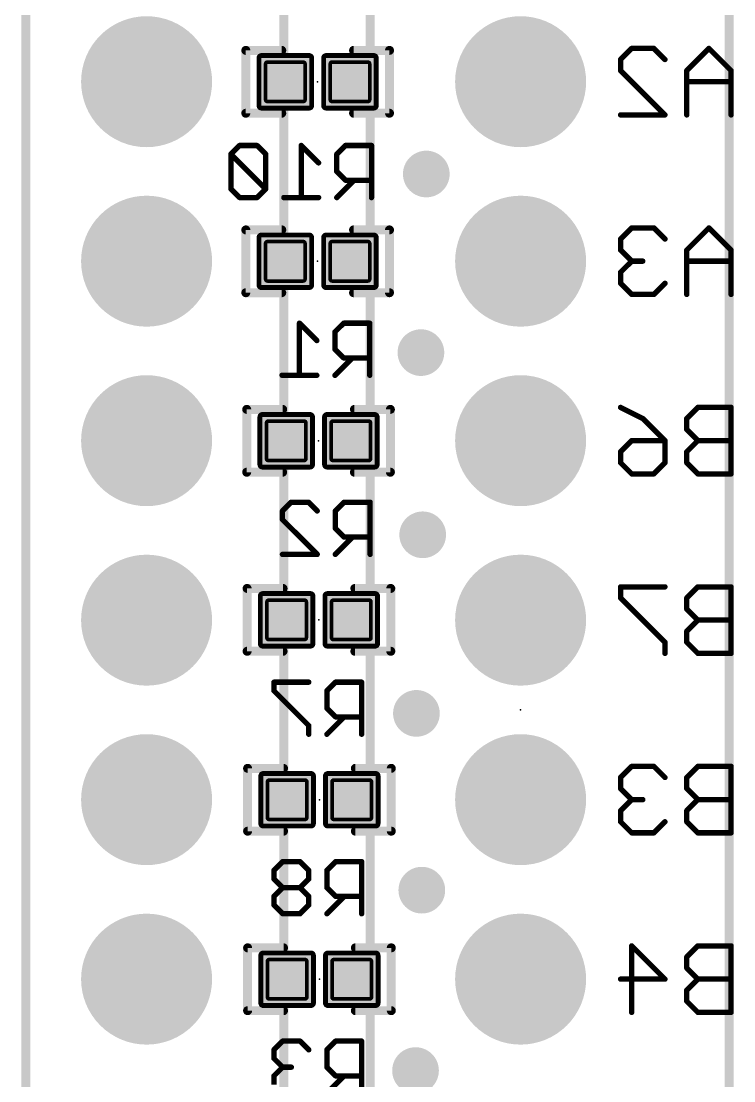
# Model space of a CAD drawing. Extents: x -35.6 to 35.6, y -20.1 to 20.1.
# Drawn here: x -35.56 to -25.48, y -5.25 to 9.75 of the extents above; entities that cross this region are included whole.
import ezdxf

# ---------------------------------------------------------------- set-up
doc = ezdxf.new("R2010")
doc.units = 0
for name, color, linetype in [('17', 82, 'CONTINUOUS'), ('18', 82, 'CONTINUOUS'), ('20', 7, 'CONTINUOUS'), ('21', 253, 'CONTINUOUS'), ('22', 253, 'CONTINUOUS'), ('23', 7, 'CONTINUOUS'), ('24', 7, 'CONTINUOUS'), ('26', 253, 'CONTINUOUS'), ('29', 253, 'CONTINUOUS'), ('30', 253, 'CONTINUOUS'), ('32', 253, 'CONTINUOUS')]:
    doc.layers.add(name, color=color, linetype=linetype)

# ---------------------------------------------------------------- blocks, each defined once
blk = doc.blocks.new('ROUNDP')
at = {"const_width": 0.5}
blk.add_lwpolyline([(0, -0.25, 1), (0, 0.25, 1), (0, -0.25)], format="xyb", dxfattribs=at)
blk = doc.blocks.new('RECT130048X130048R17')
at = {"const_width": 0.0691}
blk.add_lwpolyline([(0.3719, -0.3373), (0.3719, 0.3373, 0.4142), (0.3373, 0.3719), (-0.3373, 0.3719, 0.4142), (-0.3719, 0.3373), (-0.3719, -0.3373, 0.4142), (-0.3373, -0.3719), (0.3373, -0.3719, 0.4142)], format="xyb", close=True, dxfattribs=at)
blk.add_solid([(-0.3546, -0.3546), (0.3546, -0.3546), (-0.3546, 0.3546), (0.3546, 0.3546)])
blk = doc.blocks.new('RECT97536X97536R17')
at = {"const_width": 0.0518}
blk.add_lwpolyline([(0.2789, -0.253), (0.2789, 0.253, 0.4142), (0.253, 0.2789), (-0.253, 0.2789, 0.4142), (-0.2789, 0.253), (-0.2789, -0.253, 0.4142), (-0.253, -0.2789), (0.253, -0.2789, 0.4142)], format="xyb", close=True, dxfattribs=at)
blk.add_solid([(-0.2659, -0.2659), (0.2659, -0.2659), (-0.2659, 0.2659), (0.2659, 0.2659)])
blk = doc.blocks.new('ROUNDV')
at = {"const_width": 0.5}
blk.add_lwpolyline([(0, -0.25, 1), (0, 0.25, 1), (0, -0.25)], format="xyb", dxfattribs=at)

msp = doc.modelspace()

# ---------------------------------------------------------------- linework, layer by layer
at = {"layer": '20', "const_width": 0.127}
msp.add_lwpolyline([(-35.5, -20), (-35.5, 20)], dxfattribs=at)
at = {"layer": '21', "const_width": 0.127}
for points in [[(-31.85, 15.875), (-31.85, -15.875)], [(-30.63, 15.875), (-30.63, -15.875)], [(-25.55, 15.875), (-25.55, -15.875)]]:
    msp.add_lwpolyline(points, dxfattribs=at)
at = {"layer": '22'}
for points, const_width in [([(-32.3548, 9.3329, 1), (-32.4184, 9.3329)], 0.0635), ([(-32.3866, 9.3647, 1), (-32.3866, 9.3011)], 0.0635), ([(-31.8786, 9.3011, 1), (-31.8786, 9.3647)], 0.0635), ([(-30.8626, 9.3647, 1), (-30.8626, 9.3011)], 0.0635), ([(-30.3229, 9.3329, 1), (-30.3864, 9.3329)], 0.0635), ([(-30.3546, 9.3011, 1), (-30.3546, 9.3647)], 0.0635), ([(-26.9287, 9.3798, 1), (-26.9287, 9.3417)], 0.0381), ([(-26.9152, 9.3472, 1), (-26.9422, 9.3742)], 0.0381), ([(-26.6017, 9.3742, 1), (-26.6286, 9.3472)], 0.0381), ([(-26.6151, 9.3417, 1), (-26.6151, 9.3798)], 0.0381), ([(-25.8229, 9.3742, 1), (-25.8499, 9.3472)], 0.0381), ([(-25.8229, 9.3472, 1), (-25.8499, 9.3742)], 0.0381), ([(-27.0664, 9.2039, 1), (-27.1045, 9.2039)], 0.0381), ([(-27.0989, 9.2174, 1), (-27.072, 9.1905)], 0.0381), ([(-26.4719, 9.1905, 1), (-26.4449, 9.2174)], 0.0381), ([(-27.1045, 9.0472, 1), (-27.0664, 9.0472)], 0.0381), ([(-27.072, 9.0606, 1), (-27.0989, 9.0337)], 0.0381), ([(-26.1309, 9.0472, 1), (-26.169, 9.0472)], 0.0381), ([(-26.1634, 9.0606, 1), (-26.1365, 9.0337)], 0.0381), ([(-25.5038, 9.0472, 1), (-25.5419, 9.0472)], 0.0381), ([(-25.5363, 9.0337, 1), (-25.5094, 9.0606)], 0.0381), ([(-26.1499, 8.9094, 1), (-26.1499, 8.8713)], 0.0381), ([(-25.5229, 8.8713, 1), (-25.5229, 8.9094)], 0.0381), ([(-32.4184, 8.4439, 1), (-32.3548, 8.4439)], 0.0635), ([(-32.3866, 8.4757, 1), (-32.3866, 8.4122)], 0.0635), ([(-31.8786, 8.4122, 1), (-31.8786, 8.4757)], 0.0635), ([(-30.8626, 8.4757, 1), (-30.8626, 8.4122)], 0.0635), ([(-30.3864, 8.4439, 1), (-30.3229, 8.4439)], 0.0635), ([(-30.3546, 8.4122, 1), (-30.3546, 8.4757)], 0.0635), ([(-27.0855, 8.4391, 1), (-27.0855, 8.401)], 0.0381), ([(-26.4719, 8.4066, 1), (-26.4449, 8.4336)], 0.0381), ([(-26.4584, 8.401, 1), (-26.4584, 8.4391)], 0.0381), ([(-26.169, 8.4201, 1), (-26.1309, 8.4201)], 0.0381), ([(-25.5419, 8.4201, 1), (-25.5038, 8.4201)], 0.0381), ([(-32.3548, 6.7929, 1), (-32.4184, 6.7929)], 0.0635), ([(-32.3866, 6.8247, 1), (-32.3866, 6.7612)], 0.0635), ([(-31.8786, 6.7612, 1), (-31.8786, 6.8247)], 0.0635), ([(-30.8626, 6.8247, 1), (-30.8626, 6.7612)], 0.0635), ([(-30.3229, 6.7929, 1), (-30.3864, 6.7929)], 0.0635), ([(-30.3546, 6.7612, 1), (-30.3546, 6.8247)], 0.0635), ([(-26.9287, 6.8398, 1), (-26.9287, 6.8017)], 0.0381), ([(-26.9152, 6.8072, 1), (-26.9422, 6.8342)], 0.0381), ([(-26.6017, 6.8342, 1), (-26.6286, 6.8072)], 0.0381), ([(-26.6151, 6.8017, 1), (-26.6151, 6.8398)], 0.0381), ([(-25.8229, 6.8342, 1), (-25.8499, 6.8072)], 0.0381), ([(-25.8229, 6.8072, 1), (-25.8499, 6.8342)], 0.0381), ([(-27.0664, 6.6639, 1), (-27.1045, 6.6639)], 0.0381), ([(-27.0989, 6.6774, 1), (-27.072, 6.6505)], 0.0381), ([(-26.4719, 6.6505, 1), (-26.4449, 6.6774)], 0.0381), ([(-27.1045, 6.5072, 1), (-27.0664, 6.5072)], 0.0381), ([(-27.072, 6.5206, 1), (-27.0989, 6.4937)], 0.0381), ([(-26.1309, 6.5072, 1), (-26.169, 6.5072)], 0.0381), ([(-26.1634, 6.5206, 1), (-26.1365, 6.4937)], 0.0381), ([(-25.5038, 6.5072, 1), (-25.5419, 6.5072)], 0.0381), ([(-25.5363, 6.4937, 1), (-25.5094, 6.5206)], 0.0381), ([(-26.9287, 6.3695, 1), (-26.9287, 6.3314)], 0.0381), ([(-26.9152, 6.3369, 1), (-26.9422, 6.3639)], 0.0381), ([(-26.9422, 6.3369, 1), (-26.9152, 6.3639)], 0.0381), ([(-26.7719, 6.3314, 1), (-26.7719, 6.3695)], 0.0381), ([(-26.1499, 6.3695, 1), (-26.1499, 6.3314)], 0.0381), ([(-25.5229, 6.3314, 1), (-25.5229, 6.3695)], 0.0381), ([(-27.0664, 6.1936, 1), (-27.1045, 6.1936)], 0.0381), ([(-27.0989, 6.2071, 1), (-27.072, 6.1802)], 0.0381), ([(-27.1045, 6.0369, 1), (-27.0664, 6.0369)], 0.0381), ([(-27.072, 6.0503, 1), (-27.0989, 6.0234)], 0.0381), ([(-26.4449, 6.0234, 1), (-26.4719, 6.0503)], 0.0381), ([(-32.4184, 5.9039, 1), (-32.3548, 5.9039)], 0.0635), ([(-32.3866, 5.9356, 1), (-32.3866, 5.8722)], 0.0635), ([(-31.8786, 5.8722, 1), (-31.8786, 5.9356)], 0.0635), ([(-30.8626, 5.9356, 1), (-30.8626, 5.8722)], 0.0635), ([(-30.3864, 5.9039, 1), (-30.3229, 5.9039)], 0.0635), ([(-30.3546, 5.8722, 1), (-30.3546, 5.9356)], 0.0635), ([(-26.9287, 5.8992, 1), (-26.9287, 5.8611)], 0.0381), ([(-26.9422, 5.8666, 1), (-26.9152, 5.8936)], 0.0381), ([(-26.6286, 5.8936, 1), (-26.6017, 5.8666)], 0.0381), ([(-26.6151, 5.8611, 1), (-26.6151, 5.8992)], 0.0381), ([(-26.169, 5.8801, 1), (-26.1309, 5.8801)], 0.0381), ([(-25.5419, 5.8801, 1), (-25.5038, 5.8801)], 0.0381), ([(-32.3421, 4.2527, 1), (-32.4057, 4.2527)], 0.0635), ([(-32.3739, 4.2844, 1), (-32.3739, 4.221)], 0.0635), ([(-31.8659, 4.221, 1), (-31.8659, 4.2844)], 0.0635), ([(-30.8499, 4.2844, 1), (-30.8499, 4.221)], 0.0635), ([(-30.3102, 4.2527, 1), (-30.3737, 4.2527)], 0.0635), ([(-30.3419, 4.221, 1), (-30.3419, 4.2844)], 0.0635), ([(-27.0769, 4.2977, 1), (-27.094, 4.2637)], 0.0381), ([(-25.9932, 4.2998, 1), (-25.9932, 4.2617)], 0.0381), ([(-25.9797, 4.2672, 1), (-26.0066, 4.2942)], 0.0381), ([(-25.5038, 4.2807, 1), (-25.5419, 4.2807)], 0.0381), ([(-25.5229, 4.2617, 1), (-25.5229, 4.2998)], 0.0381), ([(-26.7584, 4.1374, 1), (-26.7854, 4.1105)], 0.0381), ([(-26.7804, 4.1069, 1), (-26.7634, 4.141)], 0.0381), ([(-26.1309, 4.1239, 1), (-26.169, 4.1239)], 0.0381), ([(-26.1634, 4.1374, 1), (-26.1365, 4.1105)], 0.0381), ([(-26.169, 3.9672, 1), (-26.1309, 3.9672)], 0.0381), ([(-26.1365, 3.9806, 1), (-26.1634, 3.9537)], 0.0381), ([(-26.9287, 3.8295, 1), (-26.9287, 3.7913)], 0.0381), ([(-26.9152, 3.7969, 1), (-26.9422, 3.8239)], 0.0381), ([(-26.4393, 3.8104, 1), (-26.4774, 3.8104)], 0.0381), ([(-26.4719, 3.7969, 1), (-26.4449, 3.8239)], 0.0381), ([(-26.4584, 3.7913, 1), (-26.4584, 3.8295)], 0.0381), ([(-25.9932, 3.8295, 1), (-25.9932, 3.7913)], 0.0381), ([(-25.9797, 3.7969, 1), (-26.0066, 3.8239)], 0.0381), ([(-26.0066, 3.7969, 1), (-25.9797, 3.8239)], 0.0381), ([(-25.5229, 3.7913, 1), (-25.5229, 3.8295)], 0.0381), ([(-27.0664, 3.6536, 1), (-27.1045, 3.6536)], 0.0381), ([(-27.0989, 3.6671, 1), (-27.072, 3.6402)], 0.0381), ([(-26.1309, 3.6536, 1), (-26.169, 3.6536)], 0.0381), ([(-26.1634, 3.6671, 1), (-26.1365, 3.6402)], 0.0381), ([(-27.1045, 3.4969, 1), (-27.0664, 3.4969)], 0.0381), ([(-27.072, 3.5103, 1), (-27.0989, 3.4834)], 0.0381), ([(-26.4774, 3.4969, 1), (-26.4393, 3.4969)], 0.0381), ([(-26.4449, 3.4834, 1), (-26.4719, 3.5103)], 0.0381), ([(-26.169, 3.4969, 1), (-26.1309, 3.4969)], 0.0381), ([(-26.1365, 3.5103, 1), (-26.1634, 3.4834)], 0.0381), ([(-32.4057, 3.3637, 1), (-32.3421, 3.3637)], 0.0635), ([(-32.3739, 3.3955, 1), (-32.3739, 3.3319)], 0.0635), ([(-31.8659, 3.3319, 1), (-31.8659, 3.3955)], 0.0635), ([(-30.8499, 3.3955, 1), (-30.8499, 3.3319)], 0.0635), ([(-30.3737, 3.3637, 1), (-30.3102, 3.3637)], 0.0635), ([(-30.3419, 3.3319, 1), (-30.3419, 3.3955)], 0.0635), ([(-26.9287, 3.3592, 1), (-26.9287, 3.3211)], 0.0381), ([(-26.9422, 3.3266, 1), (-26.9152, 3.3536)], 0.0381), ([(-26.6286, 3.3536, 1), (-26.6017, 3.3266)], 0.0381), ([(-26.6151, 3.3211, 1), (-26.6151, 3.3592)], 0.0381), ([(-25.9932, 3.3592, 1), (-25.9932, 3.3211)], 0.0381), ([(-26.0066, 3.3266, 1), (-25.9797, 3.3536)], 0.0381), ([(-25.5419, 3.3401, 1), (-25.5038, 3.3401)], 0.0381), ([(-25.5229, 3.3211, 1), (-25.5229, 3.3592)], 0.0381), ([(-32.3364, 1.7187, 1), (-32.4, 1.7187)], 0.0635), ([(-32.3682, 1.7505, 1), (-32.3682, 1.687)], 0.0635), ([(-31.8602, 1.687, 1), (-31.8602, 1.7505)], 0.0635), ([(-30.8442, 1.7505, 1), (-30.8442, 1.687)], 0.0635), ([(-30.3045, 1.7187, 1), (-30.368, 1.7187)], 0.0635), ([(-30.3362, 1.687, 1), (-30.3362, 1.7505)], 0.0635), ([(-27.0855, 1.7598, 1), (-27.0855, 1.7217)], 0.0381), ([(-27.0664, 1.7407, 1), (-27.1045, 1.7407)], 0.0381), ([(-26.4584, 1.7217, 1), (-26.4584, 1.7598)], 0.0381), ([(-25.9932, 1.7598, 1), (-25.9932, 1.7217)], 0.0381), ([(-25.9797, 1.7272, 1), (-26.0066, 1.7542)], 0.0381), ([(-25.5038, 1.7407, 1), (-25.5419, 1.7407)], 0.0381), ([(-25.5229, 1.7217, 1), (-25.5229, 1.7598)], 0.0381), ([(-27.1045, 1.5839, 1), (-27.0664, 1.5839)], 0.0381), ([(-27.072, 1.5974, 1), (-27.0989, 1.5705)], 0.0381), ([(-26.1309, 1.5839, 1), (-26.169, 1.5839)], 0.0381), ([(-26.1634, 1.5974, 1), (-26.1365, 1.5705)], 0.0381), ([(-26.169, 1.4272, 1), (-26.1309, 1.4272)], 0.0381), ([(-26.1365, 1.4406, 1), (-26.1634, 1.4137)], 0.0381), ([(-25.9932, 1.2894, 1), (-25.9932, 1.2513)], 0.0381), ([(-25.9797, 1.2569, 1), (-26.0066, 1.2839)], 0.0381), ([(-26.0066, 1.2569, 1), (-25.9797, 1.2839)], 0.0381), ([(-25.5229, 1.2513, 1), (-25.5229, 1.2894)], 0.0381), ([(-26.1309, 1.1136, 1), (-26.169, 1.1136)], 0.0381), ([(-26.1634, 1.1271, 1), (-26.1365, 1.1002)], 0.0381), ([(-26.4393, 0.9569, 1), (-26.4774, 0.9569)], 0.0381), ([(-26.4719, 0.9434, 1), (-26.4449, 0.9703)], 0.0381), ([(-26.169, 0.9569, 1), (-26.1309, 0.9569)], 0.0381), ([(-26.1365, 0.9703, 1), (-26.1634, 0.9434)], 0.0381), ([(-32.3682, 0.8615, 1), (-32.3682, 0.7979)], 0.0635), ([(-32.4, 0.8297, 1), (-32.3364, 0.8297)], 0.0635), ([(-31.8602, 0.7979, 1), (-31.8602, 0.8615)], 0.0635), ([(-30.8442, 0.8615, 1), (-30.8442, 0.7979)], 0.0635), ([(-30.368, 0.8297, 1), (-30.3045, 0.8297)], 0.0635), ([(-30.3362, 0.7979, 1), (-30.3362, 0.8615)], 0.0635), ([(-26.4774, 0.8001, 1), (-26.4393, 0.8001)], 0.0381), ([(-25.9932, 0.8192, 1), (-25.9932, 0.7811)], 0.0381), ([(-26.0066, 0.7866, 1), (-25.9797, 0.8136)], 0.0381), ([(-25.5419, 0.8001, 1), (-25.5038, 0.8001)], 0.0381), ([(-25.5229, 0.7811, 1), (-25.5229, 0.8192)], 0.0381), ([(-32.3295, -0.8271, 1), (-32.393, -0.8271)], 0.0635), ([(-32.3612, -0.7954, 1), (-32.3612, -0.8589)], 0.0635), ([(-31.8532, -0.8589, 1), (-31.8532, -0.7954)], 0.0635), ([(-30.8372, -0.7954, 1), (-30.8372, -0.8589)], 0.0635), ([(-30.2975, -0.8271, 1), (-30.3609, -0.8271)], 0.0635), ([(-30.3292, -0.8589, 1), (-30.3292, -0.7954)], 0.0635), ([(-26.9287, -0.7802, 1), (-26.9287, -0.8183)], 0.0381), ([(-26.9152, -0.8128, 1), (-26.9422, -0.7858)], 0.0381), ([(-26.6017, -0.7858, 1), (-26.6286, -0.8128)], 0.0381), ([(-26.6151, -0.8183, 1), (-26.6151, -0.7802)], 0.0381), ([(-25.9932, -0.7802, 1), (-25.9932, -0.8183)], 0.0381), ([(-25.9797, -0.8128, 1), (-26.0066, -0.7858)], 0.0381), ([(-25.5038, -0.7993, 1), (-25.5419, -0.7993)], 0.0381), ([(-25.5229, -0.8183, 1), (-25.5229, -0.7802)], 0.0381), ([(-27.0664, -0.9561, 1), (-27.1045, -0.9561)], 0.0381), ([(-27.0989, -0.9426, 1), (-27.072, -0.9695)], 0.0381), ([(-26.4719, -0.9695, 1), (-26.4449, -0.9426)], 0.0381), ([(-26.1309, -0.9561, 1), (-26.169, -0.9561)], 0.0381), ([(-26.1634, -0.9426, 1), (-26.1365, -0.9695)], 0.0381), ([(-27.1045, -1.1128, 1), (-27.0664, -1.1128)], 0.0381), ([(-27.072, -1.0994, 1), (-27.0989, -1.1263)], 0.0381), ([(-26.169, -1.1128, 1), (-26.1309, -1.1128)], 0.0381), ([(-26.1365, -1.0994, 1), (-26.1634, -1.1263)], 0.0381), ([(-26.9287, -1.2506, 1), (-26.9287, -1.2887)], 0.0381), ([(-26.9152, -1.2831, 1), (-26.9422, -1.2561)], 0.0381), ([(-26.9422, -1.2831, 1), (-26.9152, -1.2561)], 0.0381), ([(-26.7719, -1.2887, 1), (-26.7719, -1.2506)], 0.0381), ([(-25.9932, -1.2506, 1), (-25.9932, -1.2887)], 0.0381), ([(-25.9797, -1.2831, 1), (-26.0066, -1.2561)], 0.0381), ([(-26.0066, -1.2831, 1), (-25.9797, -1.2561)], 0.0381), ([(-25.5229, -1.2887, 1), (-25.5229, -1.2506)], 0.0381), ([(-27.0664, -1.4264, 1), (-27.1045, -1.4264)], 0.0381), ([(-27.0989, -1.4129, 1), (-27.072, -1.4398)], 0.0381), ([(-26.1309, -1.4264, 1), (-26.169, -1.4264)], 0.0381), ([(-26.1634, -1.4129, 1), (-26.1365, -1.4398)], 0.0381), ([(-27.1045, -1.5831, 1), (-27.0664, -1.5831)], 0.0381), ([(-27.072, -1.5697, 1), (-27.0989, -1.5966)], 0.0381), ([(-26.4449, -1.5966, 1), (-26.4719, -1.5697)], 0.0381), ([(-26.169, -1.5831, 1), (-26.1309, -1.5831)], 0.0381), ([(-26.1365, -1.5697, 1), (-26.1634, -1.5966)], 0.0381), ([(-32.393, -1.7161, 1), (-32.3295, -1.7161)], 0.0635), ([(-32.3612, -1.6844, 1), (-32.3612, -1.7479)], 0.0635), ([(-31.8532, -1.7479, 1), (-31.8532, -1.6844)], 0.0635), ([(-30.8372, -1.6844, 1), (-30.8372, -1.7479)], 0.0635), ([(-30.3609, -1.7161, 1), (-30.2975, -1.7161)], 0.0635), ([(-30.3292, -1.7479, 1), (-30.3292, -1.6844)], 0.0635), ([(-26.9287, -1.7208, 1), (-26.9287, -1.759)], 0.0381), ([(-26.9422, -1.7534, 1), (-26.9152, -1.7264)], 0.0381), ([(-26.6286, -1.7264, 1), (-26.6017, -1.7534)], 0.0381), ([(-26.6151, -1.759, 1), (-26.6151, -1.7208)], 0.0381), ([(-25.9932, -1.7208, 1), (-25.9932, -1.759)], 0.0381), ([(-26.0066, -1.7534, 1), (-25.9797, -1.7264)], 0.0381), ([(-25.5419, -1.7399, 1), (-25.5038, -1.7399)], 0.0381), ([(-25.5229, -1.759, 1), (-25.5229, -1.7208)], 0.0381), ([(-32.3295, -3.3671, 1), (-32.393, -3.3671)], 0.0635), ([(-32.3612, -3.3354, 1), (-32.3612, -3.3989)], 0.0635), ([(-31.8532, -3.3989, 1), (-31.8532, -3.3354)], 0.0635), ([(-30.8372, -3.3354, 1), (-30.8372, -3.3989)], 0.0635), ([(-30.2975, -3.3671, 1), (-30.3609, -3.3671)], 0.0635), ([(-30.3292, -3.3989, 1), (-30.3292, -3.3354)], 0.0635), ([(-26.9096, -3.3393, 1), (-26.9477, -3.3393)], 0.0381), ([(-26.9152, -3.3258, 1), (-26.9422, -3.3528)], 0.0381), ([(-25.9932, -3.3202, 1), (-25.9932, -3.3583)], 0.0381), ([(-25.9797, -3.3528, 1), (-26.0066, -3.3258)], 0.0381), ([(-25.5038, -3.3393, 1), (-25.5419, -3.3393)], 0.0381), ([(-25.5229, -3.3583, 1), (-25.5229, -3.3202)], 0.0381), ([(-26.1309, -3.4961, 1), (-26.169, -3.4961)], 0.0381), ([(-26.1634, -3.4826, 1), (-26.1365, -3.5095)], 0.0381), ([(-26.169, -3.6528, 1), (-26.1309, -3.6528)], 0.0381), ([(-26.1365, -3.6394, 1), (-26.1634, -3.6663)], 0.0381), ([(-27.0855, -3.7906, 1), (-27.0855, -3.8287)], 0.0381), ([(-26.4719, -3.8231, 1), (-26.4449, -3.7961)], 0.0381), ([(-26.4584, -3.8287, 1), (-26.4584, -3.7906)], 0.0381), ([(-25.9932, -3.7906, 1), (-25.9932, -3.8287)], 0.0381), ([(-25.9797, -3.8231, 1), (-26.0066, -3.7961)], 0.0381), ([(-26.0066, -3.8231, 1), (-25.9797, -3.7961)], 0.0381), ([(-25.5229, -3.8287, 1), (-25.5229, -3.7906)], 0.0381), ([(-26.1309, -3.9664, 1), (-26.169, -3.9664)], 0.0381), ([(-26.1634, -3.9529, 1), (-26.1365, -3.9798)], 0.0381), ([(-32.3612, -4.2244, 1), (-32.3612, -4.2878)], 0.0635), ([(-31.8532, -4.2878, 1), (-31.8532, -4.2244)], 0.0635), ([(-30.8372, -4.2244, 1), (-30.8372, -4.2878)], 0.0635), ([(-30.3292, -4.2878, 1), (-30.3292, -4.2244)], 0.0635), ([(-26.169, -4.1231, 1), (-26.1309, -4.1231)], 0.0381), ([(-26.1365, -4.1097, 1), (-26.1634, -4.1366)], 0.0381), ([(-32.393, -4.2561, 1), (-32.3295, -4.2561)], 0.0635), ([(-30.3609, -4.2561, 1), (-30.2975, -4.2561)], 0.0635), ([(-26.9477, -4.2799, 1), (-26.9096, -4.2799)], 0.0381), ([(-25.9932, -4.2609, 1), (-25.9932, -4.299)], 0.0381), ([(-26.0066, -4.2934, 1), (-25.9797, -4.2664)], 0.0381), ([(-25.5419, -4.2799, 1), (-25.5038, -4.2799)], 0.0381), ([(-25.5229, -4.299, 1), (-25.5229, -4.2609)], 0.0381)]:
    msp.add_lwpolyline(points, format="xyb", dxfattribs=dict(at, const_width=const_width))
for points, const_width in [([(-32.3866, 8.4439), (-32.3866, 9.3329)], 0.127), ([(-32.3866, 9.3329), (-31.8786, 9.3329)], 0.127), ([(-30.8626, 9.3329), (-30.3546, 9.3329)], 0.127), ([(-30.3546, 9.3329), (-30.3546, 8.4439)], 0.127), ([(-27.0855, 9.2039), (-26.9287, 9.3607)], 0.0762), ([(-26.9287, 9.3607), (-26.6151, 9.3607)], 0.0762), ([(-26.6151, 9.3607), (-26.4584, 9.2039)], 0.0762), ([(-25.8364, 9.3607), (-26.1499, 9.0472)], 0.0762), ([(-25.5229, 9.0472), (-25.8364, 9.3607)], 0.0762), ([(-27.0855, 9.0472), (-27.0855, 9.2039)], 0.0762), ([(-26.4584, 8.4201), (-27.0855, 9.0472)], 0.0762), ([(-26.1499, 9.0472), (-26.1499, 8.4201)], 0.0762), ([(-25.5229, 8.4201), (-25.5229, 9.0472)], 0.0762), ([(-25.5229, 8.8904), (-26.1499, 8.8904)], 0.0762), ([(-31.8786, 8.4439), (-32.3866, 8.4439)], 0.127), ([(-30.3546, 8.4439), (-30.8626, 8.4439)], 0.127), ([(-27.0855, 8.4201), (-26.4584, 8.4201)], 0.0762), ([(-32.3866, 5.9039), (-32.3866, 6.7929)], 0.127), ([(-32.3866, 6.7929), (-31.8786, 6.7929)], 0.127), ([(-30.8626, 6.7929), (-30.3546, 6.7929)], 0.127), ([(-30.3546, 6.7929), (-30.3546, 5.9039)], 0.127), ([(-26.9287, 6.8207), (-27.0855, 6.6639)], 0.0762), ([(-26.6151, 6.8207), (-26.9287, 6.8207)], 0.0762), ([(-26.4584, 6.6639), (-26.6151, 6.8207)], 0.0762), ([(-25.8364, 6.8207), (-26.1499, 6.5072)], 0.0762), ([(-25.5229, 6.5072), (-25.8364, 6.8207)], 0.0762), ([(-27.0855, 6.6639), (-27.0855, 6.5072)], 0.0762), ([(-27.0855, 6.5072), (-26.9287, 6.3504)], 0.0762), ([(-26.1499, 6.5072), (-26.1499, 5.8801)], 0.0762), ([(-25.5229, 5.8801), (-25.5229, 6.5072)], 0.0762), ([(-26.9287, 6.3504), (-27.0855, 6.1936)], 0.0762), ([(-26.9287, 6.3504), (-26.7719, 6.3504)], 0.0762), ([(-25.5229, 6.3504), (-26.1499, 6.3504)], 0.0762), ([(-27.0855, 6.1936), (-27.0855, 6.0369)], 0.0762), ([(-27.0855, 6.0369), (-26.9287, 5.8801)], 0.0762), ([(-26.6151, 5.8801), (-26.4584, 6.0369)], 0.0762), ([(-31.8786, 5.9039), (-32.3866, 5.9039)], 0.127), ([(-30.3546, 5.9039), (-30.8626, 5.9039)], 0.127), ([(-26.9287, 5.8801), (-26.6151, 5.8801)], 0.0762), ([(-32.3739, 3.3637), (-32.3739, 4.2527)], 0.127), ([(-32.3739, 4.2527), (-31.8659, 4.2527)], 0.127), ([(-30.8499, 4.2527), (-30.3419, 4.2527)], 0.127), ([(-30.3419, 4.2527), (-30.3419, 3.3637)], 0.127), ([(-27.0855, 4.2807), (-26.7719, 4.1239)], 0.0762), ([(-25.9932, 4.2807), (-26.1499, 4.1239)], 0.0762), ([(-25.5229, 4.2807), (-25.9932, 4.2807)], 0.0762), ([(-25.5229, 3.3401), (-25.5229, 4.2807)], 0.0762), ([(-26.7719, 4.1239), (-26.4584, 3.8104)], 0.0762), ([(-26.1499, 4.1239), (-26.1499, 3.9672)], 0.0762), ([(-26.1499, 3.9672), (-25.9932, 3.8104)], 0.0762), ([(-27.0855, 3.6536), (-26.9287, 3.8104)], 0.0762), ([(-26.9287, 3.8104), (-26.4584, 3.8104)], 0.0762), ([(-26.4584, 3.8104), (-26.4584, 3.4969)], 0.0762), ([(-25.9932, 3.8104), (-26.1499, 3.6536)], 0.0762), ([(-25.5229, 3.8104), (-25.9932, 3.8104)], 0.0762), ([(-27.0855, 3.4969), (-27.0855, 3.6536)], 0.0762), ([(-26.1499, 3.6536), (-26.1499, 3.4969)], 0.0762), ([(-26.9287, 3.3401), (-27.0855, 3.4969)], 0.0762), ([(-26.4584, 3.4969), (-26.6151, 3.3401)], 0.0762), ([(-26.1499, 3.4969), (-25.9932, 3.3401)], 0.0762), ([(-31.8659, 3.3637), (-32.3739, 3.3637)], 0.127), ([(-30.3419, 3.3637), (-30.8499, 3.3637)], 0.127), ([(-26.6151, 3.3401), (-26.9287, 3.3401)], 0.0762), ([(-25.9932, 3.3401), (-25.5229, 3.3401)], 0.0762), ([(-32.3682, 0.8297), (-32.3682, 1.7187)], 0.127), ([(-32.3682, 1.7187), (-31.8602, 1.7187)], 0.127), ([(-30.8442, 1.7187), (-30.3362, 1.7187)], 0.127), ([(-30.3362, 1.7187), (-30.3362, 0.8297)], 0.127), ([(-26.4584, 1.7407), (-27.0855, 1.7407)], 0.0762), ([(-27.0855, 1.7407), (-27.0855, 1.5839)], 0.0762), ([(-25.9932, 1.7407), (-26.1499, 1.5839)], 0.0762), ([(-25.5229, 1.7407), (-25.9932, 1.7407)], 0.0762), ([(-25.5229, 0.8001), (-25.5229, 1.7407)], 0.0762), ([(-27.0855, 1.5839), (-26.4584, 0.9569)], 0.0762), ([(-26.1499, 1.5839), (-26.1499, 1.4272)], 0.0762), ([(-26.1499, 1.4272), (-25.9932, 1.2704)], 0.0762), ([(-25.9932, 1.2704), (-26.1499, 1.1136)], 0.0762), ([(-25.5229, 1.2704), (-25.9932, 1.2704)], 0.0762), ([(-26.1499, 1.1136), (-26.1499, 0.9569)], 0.0762), ([(-26.4584, 0.9569), (-26.4584, 0.8001)], 0.0762), ([(-26.1499, 0.9569), (-25.9932, 0.8001)], 0.0762), ([(-31.8602, 0.8297), (-32.3682, 0.8297)], 0.127), ([(-30.3362, 0.8297), (-30.8442, 0.8297)], 0.127), ([(-25.9932, 0.8001), (-25.5229, 0.8001)], 0.0762), ([(-32.3612, -1.7161), (-32.3612, -0.8271)], 0.127), ([(-32.3612, -0.8271), (-31.8532, -0.8271)], 0.127), ([(-30.8372, -0.8271), (-30.3292, -0.8271)], 0.127), ([(-30.3292, -0.8271), (-30.3292, -1.7161)], 0.127), ([(-26.9287, -0.7993), (-27.0855, -0.9561)], 0.0762), ([(-26.6151, -0.7993), (-26.9287, -0.7993)], 0.0762), ([(-26.4584, -0.9561), (-26.6151, -0.7993)], 0.0762), ([(-25.9932, -0.7993), (-26.1499, -0.9561)], 0.0762), ([(-25.5229, -0.7993), (-25.9932, -0.7993)], 0.0762), ([(-25.5229, -1.7399), (-25.5229, -0.7993)], 0.0762), ([(-27.0855, -0.9561), (-27.0855, -1.1128)], 0.0762), ([(-26.1499, -0.9561), (-26.1499, -1.1128)], 0.0762), ([(-27.0855, -1.1128), (-26.9287, -1.2696)], 0.0762), ([(-26.1499, -1.1128), (-25.9932, -1.2696)], 0.0762), ([(-26.9287, -1.2696), (-27.0855, -1.4264)], 0.0762), ([(-26.9287, -1.2696), (-26.7719, -1.2696)], 0.0762), ([(-25.9932, -1.2696), (-26.1499, -1.4264)], 0.0762), ([(-25.5229, -1.2696), (-25.9932, -1.2696)], 0.0762), ([(-27.0855, -1.4264), (-27.0855, -1.5831)], 0.0762), ([(-26.1499, -1.4264), (-26.1499, -1.5831)], 0.0762), ([(-27.0855, -1.5831), (-26.9287, -1.7399)], 0.0762), ([(-26.6151, -1.7399), (-26.4584, -1.5831)], 0.0762), ([(-26.1499, -1.5831), (-25.9932, -1.7399)], 0.0762), ([(-31.8532, -1.7161), (-32.3612, -1.7161)], 0.127), ([(-30.3292, -1.7161), (-30.8372, -1.7161)], 0.127), ([(-26.9287, -1.7399), (-26.6151, -1.7399)], 0.0762), ([(-25.9932, -1.7399), (-25.5229, -1.7399)], 0.0762), ([(-32.3612, -4.2561), (-32.3612, -3.3671)], 0.127), ([(-32.3612, -3.3671), (-31.8532, -3.3671)], 0.127), ([(-30.8372, -3.3671), (-30.3292, -3.3671)], 0.127), ([(-30.3292, -3.3671), (-30.3292, -4.2561)], 0.127), ([(-26.9287, -4.2799), (-26.9287, -3.3393)], 0.0762), ([(-26.9287, -3.3393), (-26.4584, -3.8096)], 0.0762), ([(-25.9932, -3.3393), (-26.1499, -3.4961)], 0.0762), ([(-25.5229, -3.3393), (-25.9932, -3.3393)], 0.0762), ([(-25.5229, -4.2799), (-25.5229, -3.3393)], 0.0762), ([(-26.1499, -3.4961), (-26.1499, -3.6528)], 0.0762), ([(-26.1499, -3.6528), (-25.9932, -3.8096)], 0.0762), ([(-26.4584, -3.8096), (-27.0855, -3.8096)], 0.0762), ([(-25.9932, -3.8096), (-26.1499, -3.9664)], 0.0762), ([(-25.5229, -3.8096), (-25.9932, -3.8096)], 0.0762), ([(-26.1499, -3.9664), (-26.1499, -4.1231)], 0.0762), ([(-31.8532, -4.2561), (-32.3612, -4.2561)], 0.127), ([(-30.3292, -4.2561), (-30.8372, -4.2561)], 0.127), ([(-26.1499, -4.1231), (-25.9932, -4.2799)], 0.0762), ([(-25.9932, -4.2799), (-25.5229, -4.2799)], 0.0762)]:
    msp.add_lwpolyline(points, dxfattribs=dict(at, const_width=const_width))
at = {"layer": '23'}
msp.add_point((-28.5, 0), dxfattribs=at)
at = {"layer": '24'}
for p in [(-31.3706, 8.8884), (-31.3706, 6.3484), (-31.3579, 3.8082), (-31.3522, 1.2742), (-31.3452, -1.2716), (-31.3452, -3.8116)]:
    msp.add_point(p, dxfattribs=at)
at = {"layer": '26', "const_width": 0.0762}
for points in [[(-32.474, 7.9873), (-32.5969, 7.8645)], [(-32.2283, 7.9873), (-32.474, 7.9873)], [(-32.1054, 7.8645), (-32.2283, 7.9873)], [(-31.357, 7.7416), (-31.6028, 7.9873)], [(-31.6028, 7.9873), (-31.6028, 7.2501)], [(-30.9772, 7.9873), (-31.1001, 7.8645)], [(-30.6086, 7.9873), (-30.9772, 7.9873)], [(-30.6086, 7.2501), (-30.6086, 7.9873)], [(-32.5969, 7.8645), (-32.5969, 7.373)], [(-32.1054, 7.373), (-32.5969, 7.8645)], [(-32.1054, 7.373), (-32.1054, 7.8645)], [(-31.1001, 7.8645), (-31.1001, 7.6187)], [(-31.1001, 7.6187), (-30.9772, 7.4958)], [(-30.8543, 7.4958), (-31.1001, 7.2501)], [(-30.9772, 7.4958), (-30.6086, 7.4958)], [(-32.5969, 7.373), (-32.474, 7.2501)], [(-32.2283, 7.2501), (-32.1054, 7.373)], [(-32.474, 7.2501), (-32.2283, 7.2501)], [(-31.357, 7.2501), (-31.8485, 7.2501)], [(-31.3824, 5.2268), (-31.6282, 5.4725)], [(-31.6282, 5.4725), (-31.6282, 4.7353)], [(-31.0026, 5.4725), (-31.1255, 5.3497)], [(-30.634, 5.4725), (-31.0026, 5.4725)], [(-30.634, 4.7353), (-30.634, 5.4725)], [(-31.1255, 5.3497), (-31.1255, 5.1039)], [(-31.1255, 5.1039), (-31.0026, 4.981)], [(-30.8797, 4.981), (-31.1255, 4.7353)], [(-31.0026, 4.981), (-30.634, 4.981)], [(-31.3824, 4.7353), (-31.8739, 4.7353)], [(-31.8682, 2.8157), (-31.7453, 2.9385)], [(-31.8682, 2.6928), (-31.8682, 2.8157)], [(-31.7453, 2.9385), (-31.4996, 2.9385)], [(-31.4996, 2.9385), (-31.3767, 2.8157)], [(-30.9969, 2.9385), (-31.1198, 2.8157)], [(-31.1198, 2.8157), (-31.1198, 2.5699)], [(-30.6283, 2.9385), (-30.9969, 2.9385)], [(-30.6283, 2.2013), (-30.6283, 2.9385)], [(-31.3767, 2.2013), (-31.8682, 2.6928)], [(-31.1198, 2.5699), (-30.9969, 2.447)], [(-30.874, 2.447), (-31.1198, 2.2013)], [(-30.9969, 2.447), (-30.6283, 2.447)], [(-31.8682, 2.2013), (-31.3767, 2.2013)], [(-31.4967, 0.3927), (-31.9882, 0.3927)], [(-31.9882, 0.3927), (-31.9882, 0.2699)], [(-31.9882, 0.2699), (-31.4967, -0.2216)], [(-31.1169, 0.3927), (-31.2398, 0.2699)], [(-31.2398, 0.2699), (-31.2398, 0.0241)], [(-30.7483, 0.3927), (-31.1169, 0.3927)], [(-30.7483, -0.3445), (-30.7483, 0.3927)], [(-31.2398, 0.0241), (-31.1169, -0.0988)], [(-30.994, -0.0988), (-31.2398, -0.3445)], [(-31.1169, -0.0988), (-30.7483, -0.0988)], [(-31.4967, -0.2216), (-31.4967, -0.3445)], [(-31.8653, -2.1473), (-31.9882, -2.2701)], [(-31.9882, -2.2701), (-31.9882, -2.393)], [(-31.6196, -2.1473), (-31.8653, -2.1473)], [(-31.4967, -2.2701), (-31.6196, -2.1473)], [(-31.4967, -2.393), (-31.4967, -2.2701)], [(-31.1169, -2.1473), (-31.2398, -2.2701)], [(-31.2398, -2.2701), (-31.2398, -2.5159)], [(-30.7483, -2.1473), (-31.1169, -2.1473)], [(-30.7483, -2.8845), (-30.7483, -2.1473)], [(-31.9882, -2.393), (-31.8653, -2.5159)], [(-31.6196, -2.5159), (-31.4967, -2.393)], [(-31.8653, -2.5159), (-31.9882, -2.6388)], [(-31.6196, -2.5159), (-31.8653, -2.5159)], [(-31.4967, -2.6388), (-31.6196, -2.5159)], [(-31.2398, -2.5159), (-31.1169, -2.6388)], [(-31.9882, -2.6388), (-31.9882, -2.7616)], [(-31.4967, -2.7616), (-31.4967, -2.6388)], [(-30.994, -2.6388), (-31.2398, -2.8845)], [(-31.1169, -2.6388), (-30.7483, -2.6388)], [(-31.9882, -2.7616), (-31.8653, -2.8845)], [(-31.8653, -2.8845), (-31.6196, -2.8845)], [(-31.6196, -2.8845), (-31.4967, -2.7616)], [(-31.8653, -4.6873), (-31.9882, -4.8101)], [(-31.9882, -4.8101), (-31.9882, -4.933)], [(-31.6196, -4.6873), (-31.8653, -4.6873)], [(-31.4967, -4.8101), (-31.6196, -4.6873)], [(-31.1169, -4.6873), (-31.2398, -4.8101)], [(-31.2398, -4.8101), (-31.2398, -5.0559)], [(-30.7483, -4.6873), (-31.1169, -4.6873)], [(-30.7483, -5.4245), (-30.7483, -4.6873)], [(-31.9882, -4.933), (-31.8653, -5.0559)], [(-31.8653, -5.0559), (-31.9882, -5.1788)], [(-31.8653, -5.0559), (-31.7425, -5.0559)], [(-31.2398, -5.0559), (-31.1169, -5.1788)], [(-31.9882, -5.1788), (-31.9882, -5.3016)], [(-30.994, -5.1788), (-31.2398, -5.4245)], [(-31.1169, -5.1788), (-30.7483, -5.1788)]]:
    msp.add_lwpolyline(points, dxfattribs=at)
at = {"layer": '26', "const_width": 0.0381}
for points in [[(-32.474, 8.0064, 1), (-32.474, 7.9683)], [(-32.4606, 7.9739, 1), (-32.4875, 8.0008)], [(-32.2148, 8.0008, 1), (-32.2418, 7.9739)], [(-32.2283, 7.9683, 1), (-32.2283, 8.0064)], [(-31.5837, 7.9873, 1), (-31.6218, 7.9873)], [(-31.5893, 8.0008, 1), (-31.6162, 7.9739)], [(-30.9772, 8.0064, 1), (-30.9772, 7.9683)], [(-30.9637, 7.9739, 1), (-30.9907, 8.0008)], [(-30.5896, 7.9873, 1), (-30.6277, 7.9873)], [(-30.6086, 7.9683, 1), (-30.6086, 8.0064)], [(-32.5779, 7.8645, 1), (-32.616, 7.8645)], [(-32.5834, 7.8779, 1), (-32.6104, 7.851)], [(-32.6104, 7.8779, 1), (-32.5834, 7.851)], [(-32.0864, 7.8645, 1), (-32.1245, 7.8645)], [(-32.1189, 7.851, 1), (-32.092, 7.8779)], [(-31.1136, 7.8779, 1), (-31.0866, 7.851)], [(-31.081, 7.8645, 1), (-31.1191, 7.8645)], [(-31.3705, 7.7281, 1), (-31.3435, 7.7551)], [(-31.0866, 7.6322, 1), (-31.1136, 7.6052)], [(-31.1191, 7.6187, 1), (-31.081, 7.6187)], [(-30.9772, 7.5149, 1), (-30.9772, 7.4768)], [(-30.9907, 7.4824, 1), (-30.9637, 7.5093)], [(-30.8409, 7.4824, 1), (-30.8678, 7.5093)], [(-30.6086, 7.4768, 1), (-30.6086, 7.5149)], [(-32.5834, 7.3864, 1), (-32.6104, 7.3595)], [(-32.616, 7.373, 1), (-32.5779, 7.373)], [(-32.1245, 7.373, 1), (-32.0864, 7.373)], [(-32.092, 7.3595, 1), (-32.1189, 7.3864)], [(-32.1189, 7.3595, 1), (-32.092, 7.3864)], [(-32.474, 7.2692, 1), (-32.474, 7.2311)], [(-32.4875, 7.2366, 1), (-32.4606, 7.2636)], [(-32.2418, 7.2636, 1), (-32.2148, 7.2366)], [(-32.2283, 7.2311, 1), (-32.2283, 7.2692)], [(-31.8485, 7.2692, 1), (-31.8485, 7.2311)], [(-31.6218, 7.2501, 1), (-31.5837, 7.2501)], [(-31.357, 7.2311, 1), (-31.357, 7.2692)], [(-31.1136, 7.2636, 1), (-31.0866, 7.2366)], [(-30.6277, 7.2501, 1), (-30.5896, 7.2501)], [(-31.6091, 5.4725, 1), (-31.6472, 5.4725)], [(-31.6147, 5.486, 1), (-31.6416, 5.4591)], [(-31.0026, 5.4916, 1), (-31.0026, 5.4535)], [(-30.9891, 5.4591, 1), (-31.0161, 5.486)], [(-30.615, 5.4725, 1), (-30.6531, 5.4725)], [(-30.634, 5.4535, 1), (-30.634, 5.4916)], [(-31.3959, 5.2133, 1), (-31.3689, 5.2403)], [(-31.1064, 5.3497, 1), (-31.1445, 5.3497)], [(-31.139, 5.3631, 1), (-31.112, 5.3362)], [(-31.112, 5.1174, 1), (-31.139, 5.0904)], [(-31.1445, 5.1039, 1), (-31.1064, 5.1039)], [(-31.0026, 5.0001, 1), (-31.0026, 4.962)], [(-31.0161, 4.9676, 1), (-30.9891, 4.9945)], [(-30.8663, 4.9676, 1), (-30.8932, 4.9945)], [(-30.634, 4.962, 1), (-30.634, 5.0001)], [(-31.8739, 4.7544, 1), (-31.8739, 4.7163)], [(-31.6472, 4.7353, 1), (-31.6091, 4.7353)], [(-31.3824, 4.7163, 1), (-31.3824, 4.7544)], [(-31.139, 4.7488, 1), (-31.112, 4.7218)], [(-30.6531, 4.7353, 1), (-30.615, 4.7353)], [(-31.8492, 2.8157, 1), (-31.8873, 2.8157)], [(-31.7453, 2.9576, 1), (-31.7453, 2.9195)], [(-31.7319, 2.9251, 1), (-31.7588, 2.952)], [(-31.4861, 2.952, 1), (-31.5131, 2.9251)], [(-31.4996, 2.9195, 1), (-31.4996, 2.9576)], [(-31.1007, 2.8157, 1), (-31.1388, 2.8157)], [(-30.9969, 2.9576, 1), (-30.9969, 2.9195)], [(-30.9834, 2.9251, 1), (-31.0104, 2.952)], [(-30.6093, 2.9385, 1), (-30.6474, 2.9385)], [(-30.6283, 2.9195, 1), (-30.6283, 2.9576)], [(-31.8817, 2.8291, 1), (-31.8547, 2.8022)], [(-31.8547, 2.7063, 1), (-31.8817, 2.6793)], [(-31.8873, 2.6928, 1), (-31.8492, 2.6928)], [(-31.3902, 2.8022, 1), (-31.3632, 2.8291)], [(-31.1333, 2.8291, 1), (-31.1063, 2.8022)], [(-31.1063, 2.5834, 1), (-31.1333, 2.5564)], [(-31.1388, 2.5699, 1), (-31.1007, 2.5699)], [(-30.9969, 2.4661, 1), (-30.9969, 2.428)], [(-31.0104, 2.4336, 1), (-30.9834, 2.4605)], [(-30.8606, 2.4336, 1), (-30.8875, 2.4605)], [(-30.6283, 2.428, 1), (-30.6283, 2.4661)], [(-31.8682, 2.2204, 1), (-31.8682, 2.1823)], [(-31.3902, 2.1878, 1), (-31.3632, 2.2148)], [(-31.3767, 2.1823, 1), (-31.3767, 2.2204)], [(-31.1333, 2.2148, 1), (-31.1063, 2.1878)], [(-30.6474, 2.2013, 1), (-30.6093, 2.2013)], [(-31.9882, 0.4118, 1), (-31.9882, 0.3737)], [(-31.9747, 0.2833, 1), (-32.0017, 0.2564)], [(-31.9692, 0.3927, 1), (-32.0072, 0.3927)], [(-31.4967, 0.3737, 1), (-31.4967, 0.4118)], [(-31.2207, 0.2699, 1), (-31.2588, 0.2699)], [(-31.2533, 0.2833, 1), (-31.2263, 0.2564)], [(-31.1169, 0.4118, 1), (-31.1169, 0.3737)], [(-31.1034, 0.3793, 1), (-31.1304, 0.4062)], [(-30.7293, 0.3927, 1), (-30.7674, 0.3927)], [(-30.7483, 0.3737, 1), (-30.7483, 0.4118)], [(-32.0072, 0.2699, 1), (-31.9692, 0.2699)], [(-31.2263, 0.0376, 1), (-31.2533, 0.0106)], [(-31.2588, 0.0241, 1), (-31.2207, 0.0241)], [(-31.1169, -0.0797, 1), (-31.1169, -0.1178)], [(-31.1304, -0.1122, 1), (-31.1034, -0.0853)], [(-30.9806, -0.1122, 1), (-31.0075, -0.0853)], [(-30.7483, -0.1178, 1), (-30.7483, -0.0797)], [(-31.4777, -0.2216, 1), (-31.5158, -0.2216)], [(-31.5102, -0.2351, 1), (-31.4832, -0.2082)], [(-31.5158, -0.3445, 1), (-31.4777, -0.3445)], [(-31.2533, -0.331, 1), (-31.2263, -0.358)], [(-30.7674, -0.3445, 1), (-30.7293, -0.3445)], [(-32.0017, -2.2567, 1), (-31.9747, -2.2836)], [(-31.9692, -2.2701, 1), (-32.0072, -2.2701)], [(-31.8653, -2.1282, 1), (-31.8653, -2.1663)], [(-31.8519, -2.1607, 1), (-31.8788, -2.1338)], [(-31.6061, -2.1338, 1), (-31.6331, -2.1607)], [(-31.6196, -2.1663, 1), (-31.6196, -2.1282)], [(-31.4777, -2.2701, 1), (-31.5158, -2.2701)], [(-31.5102, -2.2836, 1), (-31.4832, -2.2567)], [(-31.2207, -2.2701, 1), (-31.2588, -2.2701)], [(-31.2533, -2.2567, 1), (-31.2263, -2.2836)], [(-31.1169, -2.1282, 1), (-31.1169, -2.1663)], [(-31.1034, -2.1607, 1), (-31.1304, -2.1338)], [(-30.7293, -2.1473, 1), (-30.7674, -2.1473)], [(-30.7483, -2.1663, 1), (-30.7483, -2.1282)], [(-31.9747, -2.3795, 1), (-32.0017, -2.4065)], [(-32.0072, -2.393, 1), (-31.9692, -2.393)], [(-31.5158, -2.393, 1), (-31.4777, -2.393)], [(-31.4832, -2.4065, 1), (-31.5102, -2.3795)], [(-31.8653, -2.4968, 1), (-31.8653, -2.5349)], [(-31.8519, -2.5294, 1), (-31.8788, -2.5024)], [(-31.8788, -2.5294, 1), (-31.8519, -2.5024)], [(-31.6061, -2.5024, 1), (-31.6331, -2.5294)], [(-31.6331, -2.5024, 1), (-31.6061, -2.5294)], [(-31.6196, -2.5349, 1), (-31.6196, -2.4968)], [(-31.2263, -2.5024, 1), (-31.2533, -2.5294)], [(-31.2588, -2.5159, 1), (-31.2207, -2.5159)], [(-32.0017, -2.6253, 1), (-31.9747, -2.6522)], [(-31.9692, -2.6388, 1), (-32.0072, -2.6388)], [(-31.4777, -2.6388, 1), (-31.5158, -2.6388)], [(-31.5102, -2.6522, 1), (-31.4832, -2.6253)], [(-31.1169, -2.6197, 1), (-31.1169, -2.6578)], [(-31.1304, -2.6522, 1), (-31.1034, -2.6253)], [(-30.9806, -2.6522, 1), (-31.0075, -2.6253)], [(-30.7483, -2.6578, 1), (-30.7483, -2.6197)], [(-31.9747, -2.7482, 1), (-32.0017, -2.7751)], [(-32.0072, -2.7616, 1), (-31.9692, -2.7616)], [(-31.8653, -2.8655, 1), (-31.8653, -2.9036)], [(-31.6196, -2.9036, 1), (-31.6196, -2.8655)], [(-31.5158, -2.7616, 1), (-31.4777, -2.7616)], [(-31.4832, -2.7751, 1), (-31.5102, -2.7482)], [(-31.8788, -2.898, 1), (-31.8519, -2.871)], [(-31.6331, -2.871, 1), (-31.6061, -2.898)], [(-31.2533, -2.871, 1), (-31.2263, -2.898)], [(-30.7674, -2.8845, 1), (-30.7293, -2.8845)], [(-32.0017, -4.7967, 1), (-31.9747, -4.8236)], [(-31.9692, -4.8101, 1), (-32.0072, -4.8101)], [(-31.8653, -4.6682, 1), (-31.8653, -4.7063)], [(-31.8519, -4.7007, 1), (-31.8788, -4.6738)], [(-31.6061, -4.6738, 1), (-31.6331, -4.7007)], [(-31.6196, -4.7063, 1), (-31.6196, -4.6682)], [(-31.5102, -4.8236, 1), (-31.4832, -4.7967)], [(-31.2207, -4.8101, 1), (-31.2588, -4.8101)], [(-31.2533, -4.7967, 1), (-31.2263, -4.8236)], [(-31.1169, -4.6682, 1), (-31.1169, -4.7063)], [(-31.1034, -4.7007, 1), (-31.1304, -4.6738)], [(-30.7293, -4.6873, 1), (-30.7674, -4.6873)], [(-30.7483, -4.7063, 1), (-30.7483, -4.6682)], [(-31.9747, -4.9195, 1), (-32.0017, -4.9465)], [(-32.0072, -4.933, 1), (-31.9692, -4.933)], [(-31.8653, -5.0368, 1), (-31.8653, -5.0749)], [(-31.8519, -5.0694, 1), (-31.8788, -5.0424)], [(-31.8788, -5.0694, 1), (-31.8519, -5.0424)], [(-31.7425, -5.0749, 1), (-31.7425, -5.0368)], [(-31.2263, -5.0424, 1), (-31.2533, -5.0694)], [(-31.2588, -5.0559, 1), (-31.2207, -5.0559)], [(-32.0017, -5.1653, 1), (-31.9747, -5.1922)], [(-31.9692, -5.1788, 1), (-32.0072, -5.1788)], [(-31.1169, -5.1597, 1), (-31.1169, -5.1978)], [(-31.1304, -5.1922, 1), (-31.1034, -5.1653)], [(-30.9806, -5.1922, 1), (-31.0075, -5.1653)], [(-30.7483, -5.1978, 1), (-30.7483, -5.1597)]]:
    msp.add_lwpolyline(points, format="xyb", dxfattribs=at)

# ---------------------------------------------------------------- block references
at = {"layer": '17', "xscale": 1.65, "yscale": 1.65, "rotation": 270}
for p in [(-28.5, 8.89), (-28.5, 8.89), (-28.5, 6.35), (-28.5, 6.35), (-28.5, 3.81), (-28.5, 3.81), (-28.5, 1.27), (-28.5, 1.27), (-28.5, -1.27), (-28.5, -1.27), (-28.5, -3.81), (-28.5, -3.81)]:
    msp.add_blockref('ROUNDP', p, dxfattribs=at)
at = {"layer": '18'}
for p, xscale, yscale in [((-33.79, 8.89), 1.65, 1.65), ((-29.8339, 7.5835), 0.6604, 0.6604), ((-33.79, 6.35), 1.65, 1.65), ((-29.9101, 5.0562), 0.6604, 0.6604), ((-33.79, 3.81), 1.65, 1.65), ((-29.8847, 2.4781), 0.6604, 0.6604), ((-33.79, 1.27), 1.65, 1.65), ((-29.9736, -0.0492), 0.6604, 0.6604), ((-33.79, -1.27), 1.65, 1.65), ((-29.8974, -2.5511), 0.6604, 0.6604), ((-33.79, -3.81), 1.65, 1.65), ((-29.9863, -5.1038), 0.6604, 0.6604)]:
    msp.add_blockref('ROUNDV', p, dxfattribs=dict(at, xscale=xscale, yscale=yscale))
at = {"layer": '29', "xscale": 1.8532, "yscale": 1.8532}
for p in [(-33.79, 8.89), (-33.79, 6.35), (-33.79, 3.81), (-33.79, 1.27), (-33.79, -1.27), (-33.79, -3.81)]:
    msp.add_blockref('ROUNDV', p, dxfattribs=at)
at = {"layer": '29', "xscale": 1.8532, "yscale": 1.8532, "rotation": 270}
for p in [(-28.5, 8.89), (-28.5, 6.35), (-28.5, 3.81), (-28.5, 1.27), (-28.5, -1.27), (-28.5, -3.81)]:
    msp.add_blockref('ROUNDP', p, dxfattribs=at)
at = {"layer": '30', "xscale": 1.8532, "yscale": 1.8532}
for p in [(-33.79, 8.89), (-33.79, 6.35), (-33.79, 3.81), (-33.79, 1.27), (-33.79, -1.27), (-33.79, -3.81)]:
    msp.add_blockref('ROUNDV', p, dxfattribs=at)
at = {"layer": '30', "xscale": 1.8532, "yscale": 1.8532, "rotation": 270}
for p in [(-28.5, 8.89), (-28.5, 6.35), (-28.5, 3.81), (-28.5, 1.27), (-28.5, -1.27), (-28.5, -3.81)]:
    msp.add_blockref('ROUNDP', p, dxfattribs=at)
at = {"layer": '30', "rotation": 180}
for p in [(-31.8278, 8.8884), (-30.9134, 8.8884), (-31.8278, 6.3484), (-30.9134, 6.3484), (-31.8151, 3.8082), (-30.9007, 3.8082), (-31.8094, 1.2742), (-30.895, 1.2742), (-31.8024, -1.2716), (-30.888, -1.2716), (-31.8024, -3.8116), (-30.888, -3.8116)]:
    msp.add_blockref('RECT130048X130048R17', p, dxfattribs=at)
at = {"layer": '32', "rotation": 180}
for p in [(-31.8278, 8.8884), (-30.9134, 8.8884), (-31.8278, 6.3484), (-30.9134, 6.3484), (-31.8151, 3.8082), (-30.9007, 3.8082), (-31.8094, 1.2742), (-30.895, 1.2742), (-31.8024, -1.2716), (-30.888, -1.2716), (-31.8024, -3.8116), (-30.888, -3.8116)]:
    msp.add_blockref('RECT97536X97536R17', p, dxfattribs=at)

doc.saveas('drawing.dxf')
